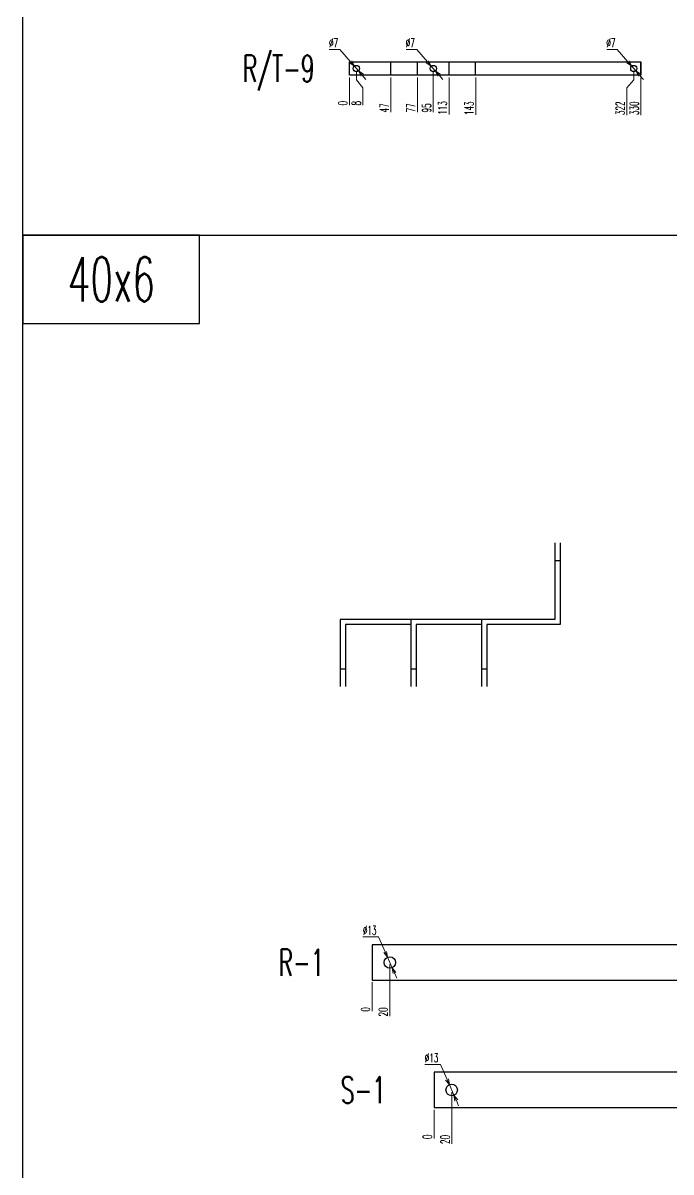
# Model space of a CAD drawing. Header units: millimetres. Extents: x 173893 to 258446, y -176540 to -123824.
# Drawn here: x 191139 to 191873, y -170615 to -169315 of the extents above; entities that cross this region are included whole.
import ezdxf
from ezdxf.enums import TextEntityAlignment as Align

# ---------------------------------------------------------------- set-up
doc = ezdxf.new("R2010")
doc.units = ezdxf.units.MM
doc.header["$LTSCALE"] = 3
doc.layers.add('@.DM. NÉT CHÍNH', color=7, linetype='Continuous')
doc.styles.add('Ann_w01', font='romans.shx', dxfattribs={"width": 0.6, "bigfont": 'chineset.shx'})
doc.dimstyles.new('Dim 01_SC05', dxfattribs={"dimscale": 5, "dimtxt": 2, "dimasz": 1.3, "dimexe": 0.5, "dimexo": 0.5, "dimgap": 0.5, "dimtad": 1, "dimtoh": 1, "dimdec": 1, "dimzin": 12, "dimdsep": 46, "dimtxsty": 'Ann_w01', "dimblk": 'OPEN30', "dimcen": 1.5, "dimclrd": 6, "dimclre": 6, "dimclrt": 3, "dimadec": 1, "dimazin": 3, "dimtm": 1e-09, "dimtfac": 1, "dimtdec": 1, "dimtmove": 0, "dimatfit": 3, "dimldrblk": 'OPEN30', "dimfxl": 1, "dimtolj": 1, "dimlwd": 20, "dimlwe": 20, "dimarcsym": 0})

# ---------------------------------------------------------------- blocks, each defined once
blk = doc.blocks.new('*D758')
at = {"layer": '@.DM. NÉT CHÍNH', "color": 6, "linetype": 'Continuous', "lineweight": 20, "transparency": 16777216}
blk.add_line((191508.6, -169376.3), (191508.6, -169407.6), dxfattribs=at)
at = {"layer": 'Defpoints', "color": 0, "linetype": 'Continuous', "transparency": 16777216}
for p in [(191508.6, -169366.3), (191508.6, -169373.8), (191508.6, -169401.1)]:
    blk.add_point(p, dxfattribs=at)
at = {"layer": '@.DM. NÉT CHÍNH', "color": 3, "linetype": 'Continuous', "transparency": 16777216, "insert": (191501.1, -169405.6), "char_height": 10, "attachment_point": 5, "rotation": 90, "style": 'Ann_w01'}
blk.add_mtext('\\A1;0', dxfattribs=at)
blk = doc.blocks.new('_Open30')
at = {"color": 0, "linetype": 'ByBlock', "lineweight": -2}
for p, q in [((-1, 0.27), (0, 0)), ((0, 0), (-1, -0.27)), ((0, 0), (-1, 0))]:
    blk.add_line(p, q, dxfattribs=at)
blk = doc.blocks.new('*D759')
at = {"layer": '@.DM. NÉT CHÍNH', "color": 6, "linetype": 'Continuous', "lineweight": 20, "transparency": 16777216}
for p, q in [((191516.6, -169368.8), (191516.6, -169379.3)), ((191516.6, -169379.3), (191523.9, -169388.1)), ((191523.9, -169388.1), (191523.9, -169407.6))]:
    blk.add_line(p, q, dxfattribs=at)
at = {"layer": 'Defpoints', "color": 0, "linetype": 'Continuous', "transparency": 16777216}
for p in [(191508.6, -169366.3), (191516.6, -169366.3), (191523.9, -169401.1)]:
    blk.add_point(p, dxfattribs=at)
at = {"layer": '@.DM. NÉT CHÍNH', "color": 3, "linetype": 'Continuous', "transparency": 16777216, "insert": (191516.4, -169405.6), "char_height": 10, "attachment_point": 5, "rotation": 90, "style": 'Ann_w01'}
blk.add_mtext('\\A1;8', dxfattribs=at)
blk = doc.blocks.new('*D760')
at = {"layer": '@.DM. NÉT CHÍNH', "color": 6, "linetype": 'Continuous', "lineweight": 20, "transparency": 16777216}
blk.add_line((191555.6, -169376.3), (191555.6, -169415.7), dxfattribs=at)
at = {"layer": 'Defpoints', "color": 0, "linetype": 'Continuous', "transparency": 16777216}
for p in [(191508.6, -169366.3), (191555.6, -169373.8), (191555.6, -169403.5)]:
    blk.add_point(p, dxfattribs=at)
at = {"layer": '@.DM. NÉT CHÍNH', "color": 3, "linetype": 'Continuous', "transparency": 16777216, "insert": (191548.1, -169410.9), "char_height": 10, "attachment_point": 5, "rotation": 90, "style": 'Ann_w01'}
blk.add_mtext('\\A1;47', dxfattribs=at)
blk = doc.blocks.new('*D761')
at = {"layer": '@.DM. NÉT CHÍNH', "color": 6, "linetype": 'Continuous', "lineweight": 20, "transparency": 16777216}
blk.add_line((191585.6, -169376.3), (191585.6, -169415.7), dxfattribs=at)
at = {"layer": 'Defpoints', "color": 0, "linetype": 'Continuous', "transparency": 16777216}
for p in [(191508.6, -169366.3), (191585.6, -169373.8), (191585.6, -169403.5)]:
    blk.add_point(p, dxfattribs=at)
at = {"layer": '@.DM. NÉT CHÍNH', "color": 3, "linetype": 'Continuous', "transparency": 16777216, "insert": (191578.1, -169410.9), "char_height": 10, "attachment_point": 5, "rotation": 90, "style": 'Ann_w01'}
blk.add_mtext('\\A1;77', dxfattribs=at)
blk = doc.blocks.new('*D762')
at = {"layer": '@.DM. NÉT CHÍNH', "color": 6, "linetype": 'Continuous', "lineweight": 20, "transparency": 16777216}
blk.add_line((191603.6, -169368.8), (191603.6, -169415.7), dxfattribs=at)
at = {"layer": 'Defpoints', "color": 0, "linetype": 'Continuous', "transparency": 16777216}
for p in [(191508.6, -169366.3), (191603.6, -169366.3), (191603.6, -169403.5)]:
    blk.add_point(p, dxfattribs=at)
at = {"layer": '@.DM. NÉT CHÍNH', "color": 3, "linetype": 'Continuous', "transparency": 16777216, "insert": (191596.1, -169410.9), "char_height": 10, "attachment_point": 5, "rotation": 90, "style": 'Ann_w01'}
blk.add_mtext('\\A1;95', dxfattribs=at)
blk = doc.blocks.new('*D763')
at = {"layer": '@.DM. NÉT CHÍNH', "color": 6, "linetype": 'Continuous', "lineweight": 20, "transparency": 16777216}
blk.add_line((191621.6, -169376.3), (191621.6, -169418.2), dxfattribs=at)
at = {"layer": 'Defpoints', "color": 0, "linetype": 'Continuous', "transparency": 16777216}
for p in [(191508.6, -169366.3), (191621.6, -169373.8), (191621.6, -169401.1)]:
    blk.add_point(p, dxfattribs=at)
at = {"layer": '@.DM. NÉT CHÍNH', "color": 3, "linetype": 'Continuous', "transparency": 16777216, "insert": (191614.1, -169410.9), "char_height": 10, "attachment_point": 5, "rotation": 90, "style": 'Ann_w01'}
blk.add_mtext('\\A1;113', dxfattribs=at)
blk = doc.blocks.new('*D764')
at = {"layer": '@.DM. NÉT CHÍNH', "color": 6, "linetype": 'Continuous', "lineweight": 20, "transparency": 16777216}
blk.add_line((191651.6, -169376.3), (191651.6, -169418.6), dxfattribs=at)
at = {"layer": 'Defpoints', "color": 0, "linetype": 'Continuous', "transparency": 16777216}
for p in [(191508.6, -169366.3), (191651.6, -169373.8), (191651.6, -169401.5)]:
    blk.add_point(p, dxfattribs=at)
at = {"layer": '@.DM. NÉT CHÍNH', "color": 3, "linetype": 'Continuous', "transparency": 16777216, "insert": (191644.1, -169411.3), "char_height": 10, "attachment_point": 5, "rotation": 90, "style": 'Ann_w01'}
blk.add_mtext('\\A1;143', dxfattribs=at)
blk = doc.blocks.new('*D756')
at = {"layer": '@.DM. NÉT CHÍNH', "color": 6, "linetype": 'Continuous', "lineweight": 20, "transparency": 16777216}
for p, q in [((191830.6, -169368.8), (191830.6, -169379.3)), ((191830.6, -169379.3), (191822.6, -169388.1)), ((191822.6, -169388.1), (191822.6, -169419))]:
    blk.add_line(p, q, dxfattribs=at)
at = {"layer": 'Defpoints', "color": 0, "linetype": 'Continuous', "transparency": 16777216}
for p in [(191508.6, -169366.3), (191830.6, -169366.3), (191822.6, -169401.1)]:
    blk.add_point(p, dxfattribs=at)
at = {"layer": '@.DM. NÉT CHÍNH', "color": 3, "linetype": 'Continuous', "transparency": 16777216, "insert": (191815.1, -169411.3), "char_height": 10, "attachment_point": 5, "rotation": 90, "style": 'Ann_w01'}
blk.add_mtext('\\A1;322', dxfattribs=at)
blk = doc.blocks.new('*D757')
at = {"layer": '@.DM. NÉT CHÍNH', "color": 6, "linetype": 'Continuous', "lineweight": 20, "transparency": 16777216}
blk.add_line((191838.6, -169376.3), (191838.6, -169419), dxfattribs=at)
at = {"layer": 'Defpoints', "color": 0, "linetype": 'Continuous', "transparency": 16777216}
for p in [(191508.6, -169366.3), (191838.6, -169373.8), (191838.6, -169401.1)]:
    blk.add_point(p, dxfattribs=at)
at = {"layer": '@.DM. NÉT CHÍNH', "color": 3, "linetype": 'Continuous', "transparency": 16777216, "insert": (191831.1, -169411.3), "char_height": 10, "attachment_point": 5, "rotation": 90, "style": 'Ann_w01'}
blk.add_mtext('\\A1;330', dxfattribs=at)
blk = doc.blocks.new('*D765')
at = {"layer": '@.DM. NÉT CHÍNH', "color": 6, "linetype": 'Continuous', "lineweight": 20, "transparency": 16777216}
for p, q in [((191485.9, -169344.8), (191497.8, -169344.8)), ((191497.8, -169344.8), (191510, -169358.8)), ((191518.9, -169368.9), (191514.3, -169363.7)), ((191523.1, -169373.8), (191527.4, -169378.7))]:
    blk.add_line(p, q, dxfattribs=at)
at = {"layer": 'Defpoints', "color": 0, "linetype": 'Continuous', "transparency": 16777216}
for p in [(191514.3, -169363.7), (191518.9, -169368.9)]:
    blk.add_point(p, dxfattribs=at)
at = {"layer": '@.DM. NÉT CHÍNH', "color": 6, "linetype": 'Continuous', "lineweight": 20, "transparency": 16777216, "xscale": 6.5, "yscale": 6.5, "zscale": 6.5}
for p, rotation in [((191514.3, -169363.7), 311.1627506364654), ((191518.9, -169368.9), 131.1627506364654)]:
    blk.add_blockref('_Open30', p, dxfattribs=dict(at, rotation=rotation))
at = {"layer": '@.DM. NÉT CHÍNH', "color": 3, "linetype": 'Continuous', "transparency": 16777216, "insert": (191490.6, -169337.3), "char_height": 10, "attachment_point": 5, "style": 'Ann_w01'}
blk.add_mtext('\\A1;∅7', dxfattribs=at)
blk = doc.blocks.new('*D766')
at = {"layer": '@.DM. NÉT CHÍNH', "color": 6, "linetype": 'Continuous', "lineweight": 20, "transparency": 16777216}
for p, q in [((191572.9, -169344.8), (191584.8, -169344.8)), ((191584.8, -169344.8), (191597, -169358.8)), ((191605.9, -169368.9), (191601.3, -169363.7)), ((191610.1, -169373.8), (191614.4, -169378.7))]:
    blk.add_line(p, q, dxfattribs=at)
at = {"layer": 'Defpoints', "color": 0, "linetype": 'Continuous', "transparency": 16777216}
for p in [(191601.3, -169363.7), (191605.9, -169368.9)]:
    blk.add_point(p, dxfattribs=at)
at = {"layer": '@.DM. NÉT CHÍNH', "color": 6, "linetype": 'Continuous', "lineweight": 20, "transparency": 16777216, "xscale": 6.5, "yscale": 6.5, "zscale": 6.5}
for p, rotation in [((191601.3, -169363.7), 311.1627506351885), ((191605.9, -169368.9), 131.1627506351885)]:
    blk.add_blockref('_Open30', p, dxfattribs=dict(at, rotation=rotation))
at = {"layer": '@.DM. NÉT CHÍNH', "color": 3, "linetype": 'Continuous', "transparency": 16777216, "insert": (191577.6, -169337.3), "char_height": 10, "attachment_point": 5, "style": 'Ann_w01'}
blk.add_mtext('\\A1;∅7', dxfattribs=at)
blk = doc.blocks.new('*D767')
at = {"layer": '@.DM. NÉT CHÍNH', "color": 6, "linetype": 'Continuous', "lineweight": 20, "transparency": 16777216}
for p, q in [((191799.9, -169344.8), (191811.8, -169344.8)), ((191811.8, -169344.8), (191824, -169358.8)), ((191832.9, -169368.9), (191828.3, -169363.7)), ((191837.1, -169373.8), (191841.4, -169378.7))]:
    blk.add_line(p, q, dxfattribs=at)
at = {"layer": 'Defpoints', "color": 0, "linetype": 'Continuous', "transparency": 16777216}
for p in [(191828.3, -169363.7), (191832.9, -169368.9)]:
    blk.add_point(p, dxfattribs=at)
at = {"layer": '@.DM. NÉT CHÍNH', "color": 6, "linetype": 'Continuous', "lineweight": 20, "transparency": 16777216, "xscale": 6.5, "yscale": 6.5, "zscale": 6.5}
for p, rotation in [((191828.3, -169363.7), 311.162750636241), ((191832.9, -169368.9), 131.162750636241)]:
    blk.add_blockref('_Open30', p, dxfattribs=dict(at, rotation=rotation))
at = {"layer": '@.DM. NÉT CHÍNH', "color": 3, "linetype": 'Continuous', "transparency": 16777216, "insert": (191804.6, -169337.3), "char_height": 10, "attachment_point": 5, "style": 'Ann_w01'}
blk.add_mtext('\\A1;∅7', dxfattribs=at)
blk = doc.blocks.new('*D792')
at = {"layer": '@.DM. NÉT CHÍNH', "color": 6, "linetype": 'Continuous', "lineweight": 20, "transparency": 16777216}
blk.add_line((191534.4, -170400.3), (191534.4, -170432.9), dxfattribs=at)
at = {"layer": 'Defpoints', "color": 0, "linetype": 'Continuous', "transparency": 16777216}
for p in [(191534.4, -170377.8), (191534.4, -170397.8), (191534.4, -170426.4)]:
    blk.add_point(p, dxfattribs=at)
at = {"layer": '@.DM. NÉT CHÍNH', "color": 3, "linetype": 'Continuous', "transparency": 16777216, "insert": (191526.9, -170430.9), "char_height": 10, "attachment_point": 5, "rotation": 90, "style": 'Ann_w01'}
blk.add_mtext('\\A1;0', dxfattribs=at)
blk = doc.blocks.new('*D793')
at = {"layer": '@.DM. NÉT CHÍNH', "color": 6, "linetype": 'Continuous', "lineweight": 20, "transparency": 16777216}
blk.add_line((191554.4, -170380.3), (191554.4, -170438.7), dxfattribs=at)
at = {"layer": 'Defpoints', "color": 0, "linetype": 'Continuous', "transparency": 16777216}
for p in [(191534.4, -170377.8), (191554.4, -170377.8), (191554.4, -170426.4)]:
    blk.add_point(p, dxfattribs=at)
at = {"layer": '@.DM. NÉT CHÍNH', "color": 3, "linetype": 'Continuous', "transparency": 16777216, "insert": (191546.9, -170433.8), "char_height": 10, "attachment_point": 5, "rotation": 90, "style": 'Ann_w01'}
blk.add_mtext('\\A1;20', dxfattribs=at)
blk = doc.blocks.new('*D794')
at = {"layer": '@.DM. NÉT CHÍNH', "color": 6, "linetype": 'Continuous', "lineweight": 20, "transparency": 16777216}
blk.add_line((192189.4, -170380.3), (192189.4, -170444.1), dxfattribs=at)
at = {"layer": 'Defpoints', "color": 0, "linetype": 'Continuous', "transparency": 16777216}
for p in [(191534.4, -170377.8), (192189.4, -170377.8), (192189.4, -170426.4)]:
    blk.add_point(p, dxfattribs=at)
at = {"layer": '@.DM. NÉT CHÍNH', "color": 3, "linetype": 'Continuous', "transparency": 16777216, "insert": (192181.9, -170436.5), "char_height": 10, "attachment_point": 5, "rotation": 90, "style": 'Ann_w01'}
blk.add_mtext('\\A1;655', dxfattribs=at)
blk = doc.blocks.new('*D795')
at = {"layer": '@.DM. NÉT CHÍNH', "color": 6, "linetype": 'Continuous', "lineweight": 20, "transparency": 16777216}
blk.add_line((192209.4, -170400.3), (192209.4, -170444.1), dxfattribs=at)
at = {"layer": 'Defpoints', "color": 0, "linetype": 'Continuous', "transparency": 16777216}
for p in [(191534.4, -170377.8), (192209.4, -170397.8), (192209.4, -170426.4)]:
    blk.add_point(p, dxfattribs=at)
at = {"layer": '@.DM. NÉT CHÍNH', "color": 3, "linetype": 'Continuous', "transparency": 16777216, "insert": (192201.9, -170436.5), "char_height": 10, "attachment_point": 5, "rotation": 90, "style": 'Ann_w01'}
blk.add_mtext('\\A1;675', dxfattribs=at)
blk = doc.blocks.new('*D797')
at = {"layer": '@.DM. NÉT CHÍNH', "color": 6, "linetype": 'Continuous', "lineweight": 20, "transparency": 16777216}
for p, q in [((191524, -170349), (191541.7, -170349)), ((191541.7, -170349), (191549.2, -170365.9)), ((191557, -170383.8), (191551.8, -170371.9)), ((191559.7, -170389.7), (191562.3, -170395.6))]:
    blk.add_line(p, q, dxfattribs=at)
at = {"layer": 'Defpoints', "color": 0, "linetype": 'Continuous', "transparency": 16777216}
for p in [(191551.8, -170371.9), (191557, -170383.8)]:
    blk.add_point(p, dxfattribs=at)
at = {"layer": '@.DM. NÉT CHÍNH', "color": 6, "linetype": 'Continuous', "lineweight": 20, "transparency": 16777216, "xscale": 6.5, "yscale": 6.5, "zscale": 6.5}
for p, rotation in [((191551.8, -170371.9), 293.8161063575005), ((191557, -170383.8), 113.8161063575005)]:
    blk.add_blockref('_Open30', p, dxfattribs=dict(at, rotation=rotation))
at = {"layer": '@.DM. NÉT CHÍNH', "color": 3, "linetype": 'Continuous', "transparency": 16777216, "insert": (191531.6, -170341.5), "char_height": 10, "attachment_point": 5, "style": 'Ann_w01'}
blk.add_mtext('\\A1;∅13', dxfattribs=at)
blk = doc.blocks.new('*D801')
at = {"color": 6, "lineweight": 20, "transparency": 16777216}
blk.add_line((191604.4, -170544.6), (191604.4, -170577.2), dxfattribs=at)
at = {"layer": 'Defpoints', "color": 0, "transparency": 16777216}
for p in [(191604.4, -170522.1), (191604.4, -170542.1), (191604.4, -170570.7)]:
    blk.add_point(p, dxfattribs=at)
at = {"color": 3, "transparency": 16777216, "insert": (191596.9, -170575.2), "char_height": 10, "attachment_point": 5, "rotation": 90, "style": 'Ann_w01'}
blk.add_mtext('\\A1;0', dxfattribs=at)
blk = doc.blocks.new('*D802')
at = {"color": 6, "lineweight": 20, "transparency": 16777216}
blk.add_line((191624.4, -170524.6), (191624.4, -170582.9), dxfattribs=at)
at = {"layer": 'Defpoints', "color": 0, "transparency": 16777216}
for p in [(191604.4, -170522.1), (191624.4, -170522.1), (191624.4, -170570.7)]:
    blk.add_point(p, dxfattribs=at)
at = {"color": 3, "transparency": 16777216, "insert": (191616.9, -170578.1), "char_height": 10, "attachment_point": 5, "rotation": 90, "style": 'Ann_w01'}
blk.add_mtext('\\A1;20', dxfattribs=at)
blk = doc.blocks.new('*D803')
at = {"color": 6, "lineweight": 20, "transparency": 16777216}
blk.add_line((192189.4, -170524.6), (192189.4, -170588.6), dxfattribs=at)
at = {"layer": 'Defpoints', "color": 0, "transparency": 16777216}
for p in [(191604.4, -170522.1), (192189.4, -170522.1), (192189.4, -170570.7)]:
    blk.add_point(p, dxfattribs=at)
at = {"color": 3, "transparency": 16777216, "insert": (192181.9, -170580.9), "char_height": 10, "attachment_point": 5, "rotation": 90, "style": 'Ann_w01'}
blk.add_mtext('\\A1;585', dxfattribs=at)
blk = doc.blocks.new('*D798')
at = {"color": 6, "lineweight": 20, "transparency": 16777216}
blk.add_line((192209.4, -170544.6), (192209.4, -170588.4), dxfattribs=at)
at = {"layer": 'Defpoints', "color": 0, "transparency": 16777216}
for p in [(191604.4, -170522.1), (192209.4, -170542.1), (192209.4, -170570.7)]:
    blk.add_point(p, dxfattribs=at)
at = {"color": 3, "transparency": 16777216, "insert": (192201.9, -170580.8), "char_height": 10, "attachment_point": 5, "rotation": 90, "style": 'Ann_w01'}
blk.add_mtext('\\A1;605', dxfattribs=at)
blk = doc.blocks.new('*D800')
at = {"color": 6, "lineweight": 20, "transparency": 16777216}
for p, q in [((191594, -170493.3), (191611.7, -170493.3)), ((191611.7, -170493.3), (191619.2, -170510.2)), ((191627, -170528), (191621.8, -170516.1)), ((191629.7, -170534), (191632.3, -170539.9))]:
    blk.add_line(p, q, dxfattribs=at)
at = {"layer": 'Defpoints', "color": 0, "transparency": 16777216}
for p in [(191621.8, -170516.1), (191627, -170528)]:
    blk.add_point(p, dxfattribs=at)
at = {"color": 6, "lineweight": 20, "transparency": 16777216, "xscale": 6.5, "yscale": 6.5, "zscale": 6.5}
for p, rotation in [((191621.8, -170516.1), 293.8161063565616), ((191627, -170528), 113.8161063565617)]:
    blk.add_blockref('_Open30', p, dxfattribs=dict(at, rotation=rotation))
at = {"color": 3, "transparency": 16777216, "insert": (191601.6, -170485.8), "char_height": 10, "attachment_point": 5, "style": 'Ann_w01'}
blk.add_mtext('\\A1;∅13', dxfattribs=at)

msp = doc.modelspace()

# ---------------------------------------------------------------- linework, layer by layer
msp.add_lwpolyline([(191139.08, -169654.77), (191339.08, -169654.77), (191339.08, -169554.77), (191139.08, -169554.77)], close=True)
at = {"color": 1}
for points in [[(191741.18, -169903.09), (191741.18, -169989.59), (191658.18, -169989.59), (191658.18, -170065.59)], [(191747.18, -169903.09), (191747.18, -169995.59), (191664.18, -169995.59), (191664.18, -170065.59)]]:
    msp.add_lwpolyline(points, dxfattribs=at)
at = {"color": 4}
for points in [[(191578.18, -169989.59), (191498.18, -169989.59), (191498.18, -170065.59)], [(191578.18, -169995.59), (191504.18, -169995.59), (191504.18, -170065.59)]]:
    msp.add_lwpolyline(points, dxfattribs=at)
at = {"color": 2}
for points in [[(191658.18, -169989.59), (191578.18, -169989.59), (191578.18, -170065.59)], [(191658.18, -169995.59), (191584.18, -169995.59), (191584.18, -170065.59)]]:
    msp.add_lwpolyline(points, dxfattribs=at)
at = {"color": 1}
msp.add_lwpolyline([(191534.41, -170397.8), (192209.41, -170397.8), (192209.41, -170357.8), (191534.41, -170357.8)], close=True, dxfattribs=at)
at = {"color": 2}
msp.add_lwpolyline([(191604.41, -170542.08), (192209.41, -170542.08), (192209.41, -170502.08), (191604.41, -170502.08)], close=True, dxfattribs=at)
at = {"color": 1}
msp.add_circle((191554.41, -170377.8), 6.5, dxfattribs=at)
at = {"color": 2}
msp.add_circle((191624.41, -170522.08), 6.5, dxfattribs=at)
at = {"layer": '@.DM. NÉT CHÍNH', "color": 1, "linetype": 'Continuous'}
msp.add_line((191838.56, -169373.8), (191838.56, -169358.8), dxfattribs=at)
at = {"layer": '@.DM. NÉT CHÍNH', "linetype": 'Continuous'}
for p, q in [((191139.08, -169554.77), (194090.8, -169554.77)), ((191741.18, -169923.09), (191747.18, -169923.09)), ((191498.18, -170045.59), (191504.18, -170045.59)), ((191578.18, -170045.59), (191584.18, -170045.59)), ((191658.18, -170045.59), (191664.18, -170045.59))]:
    msp.add_line(p, q, dxfattribs=at)
msp.add_lwpolyline([(191139.08, -167105.38), (196349.34, -167105.38), (196349.34, -171550.66), (191139.08, -171550.66)], close=True, dxfattribs=at)
at = {"layer": '@.DM. NÉT CHÍNH', "color": 1, "linetype": 'Continuous'}
for points in [[(191838.56, -169373.8), (191508.56, -169373.8), (191508.56, -169358.8), (191838.56, -169358.8)], [(191838.56, -169373.8), (191555.56, -169373.8), (191555.56, -169358.8), (191838.56, -169358.8)], [(191838.56, -169373.8), (191585.56, -169373.8), (191585.56, -169358.8), (191838.56, -169358.8)], [(191838.56, -169373.8), (191621.56, -169373.8), (191621.56, -169358.8), (191838.56, -169358.8)], [(191838.56, -169373.8), (191651.56, -169373.8), (191651.56, -169358.8), (191838.56, -169358.8)]]:
    msp.add_lwpolyline(points, close=True, dxfattribs=at)
for centre in [(191516.56, -169366.3), (191603.56, -169366.3), (191830.56, -169366.3)]:
    msp.add_circle(centre, 3.5, dxfattribs=at)

# ---------------------------------------------------------------- texts
at = {"style": 'Ann_w01', "width": 0.6}
for s, p in [('R/T-9', (191428.56, -169366.3)), ('R-1', (191454.41, -170377.8)), ('S-1', (191524.41, -170522.08))]:
    msp.add_text(s, height=30, dxfattribs=at).set_placement(p, align=Align.MIDDLE_CENTER)
at = {"color": 1, "style": 'Ann_w01', "width": 0.6}
msp.add_text('40x6', height=50, dxfattribs=at).set_placement((191239.08, -169604.77), align=Align.MIDDLE_CENTER)

# ---------------------------------------------------------------- dimensions: what is measured, and where the dimension line sits
at = {"color": 2}
dim = msp.add_diameter_dim_2p(p1=(191627.04, -170528.02), p2=(191621.79, -170516.13), dimstyle='Dim 01_SC05', dxfattribs=at)
dim.commit()
dim.dimension.update_dxf_attribs({"geometry": '*D800', "text_midpoint": (191601.62, -170493.26), "dimtype": 163})
for feature_location, offset, origin, picture, middle in [((191604.41187858, -170542.07633065), (0, -28.63549634), (191604.41187859, -170522.07633065), '*D801', (191596.91187858, -170575.21182699)), ((191624.41, -170522.08), (0, -48.64), (191604.41, -170522.08), '*D802', (191616.91, -170578.07)), ((192189.41, -170522.08), (0, -48.64), (191604.41, -170522.08), '*D803', (192181.91, -170580.93)), ((192209.41, -170542.08), (0, -28.64), (191604.41, -170522.08), '*D798', (192201.91, -170580.78))]:
    dim = msp.add_ordinate_dim(feature_location=feature_location, offset=offset, dtype=1, origin=origin, dimstyle='Dim 01_SC05', dxfattribs=at)
    dim.commit()
    dim.dimension.update_dxf_attribs({"geometry": picture, "text_midpoint": middle})
at = {"layer": '@.DM. NÉT CHÍNH', "color": 1, "linetype": 'Continuous'}
for p1, p2, picture, middle in [((191518.86, -169368.93), (191514.25, -169363.66), '*D765', (191490.59, -169344.84)), ((191605.86, -169368.93), (191601.25, -169363.66), '*D766', (191577.59, -169344.84)), ((191832.86, -169368.93), (191828.25, -169363.66), '*D767', (191804.59, -169344.84))]:
    dim = msp.add_diameter_dim_2p(p1=p1, p2=p2, dimstyle='Dim 01_SC05', dxfattribs=at)
    dim.commit()
    dim.dimension.update_dxf_attribs({"geometry": picture, "text_midpoint": middle, "dimtype": 163})
for feature_location, offset, origin, picture, middle in [((191508.55808486, -169373.79689964), (0, -27.28575133), (191508.55808486, -169366.29689964), '*D758', (191501.05808486, -169405.58265097)), ((191516.56, -169366.3), (7.36, -34.79), (191508.56, -169366.3), '*D759', (191516.41, -169405.58)), ((191555.56, -169373.8), (0, -29.71), (191508.56, -169366.3), '*D760', (191548.06, -169410.87)), ((191585.56, -169373.8), (0, -29.71), (191508.56, -169366.3), '*D761', (191578.06, -169410.87)), ((191603.56, -169366.3), (0, -37.21), (191508.56, -169366.3), '*D762', (191596.06, -169410.87)), ((191621.56, -169373.8), (0, -27.29), (191508.56, -169366.3), '*D763', (191614.06, -169410.87)), ((191651.56, -169373.8), (0, -27.71), (191508.56, -169366.3), '*D764', (191644.06, -169411.3)), ((191830.56, -169366.3), (-7.92, -34.79), (191508.56, -169366.3), '*D756', (191815.14, -169411.3)), ((191838.56, -169373.8), (0, -27.29), (191508.56, -169366.3), '*D757', (191831.06, -169411.3))]:
    dim = msp.add_ordinate_dim(feature_location=feature_location, offset=offset, dtype=1, origin=origin, dimstyle='Dim 01_SC05', dxfattribs=at)
    dim.commit()
    dim.dimension.update_dxf_attribs({"geometry": picture, "text_midpoint": middle})
at = {"layer": '@.DM. NÉT CHÍNH', "linetype": 'Continuous'}
dim = msp.add_diameter_dim_2p(p1=(191557.04, -170383.75), p2=(191551.79, -170371.86), dimstyle='Dim 01_SC05', dxfattribs=at)
dim.commit()
dim.dimension.update_dxf_attribs({"geometry": '*D797', "text_midpoint": (191531.62, -170348.99), "dimtype": 163})
for feature_location, offset, origin, picture, middle in [((191534.41187858, -170397.80448369), (0, -28.63549634), (191534.41187859, -170377.8044837), '*D792', (191526.91187858, -170430.93998003)), ((191554.41, -170377.8), (0, -48.64), (191534.41, -170377.8), '*D793', (191546.91, -170433.8)), ((192189.41, -170377.8), (0, -48.64), (191534.41, -170377.8), '*D794', (192181.91, -170436.51)), ((192209.41, -170397.8), (0, -28.64), (191534.41, -170377.8), '*D795', (192201.91, -170436.51))]:
    dim = msp.add_ordinate_dim(feature_location=feature_location, offset=offset, dtype=1, origin=origin, dimstyle='Dim 01_SC05', dxfattribs=at)
    dim.commit()
    dim.dimension.update_dxf_attribs({"geometry": picture, "text_midpoint": middle})

doc.saveas('drawing.dxf')
